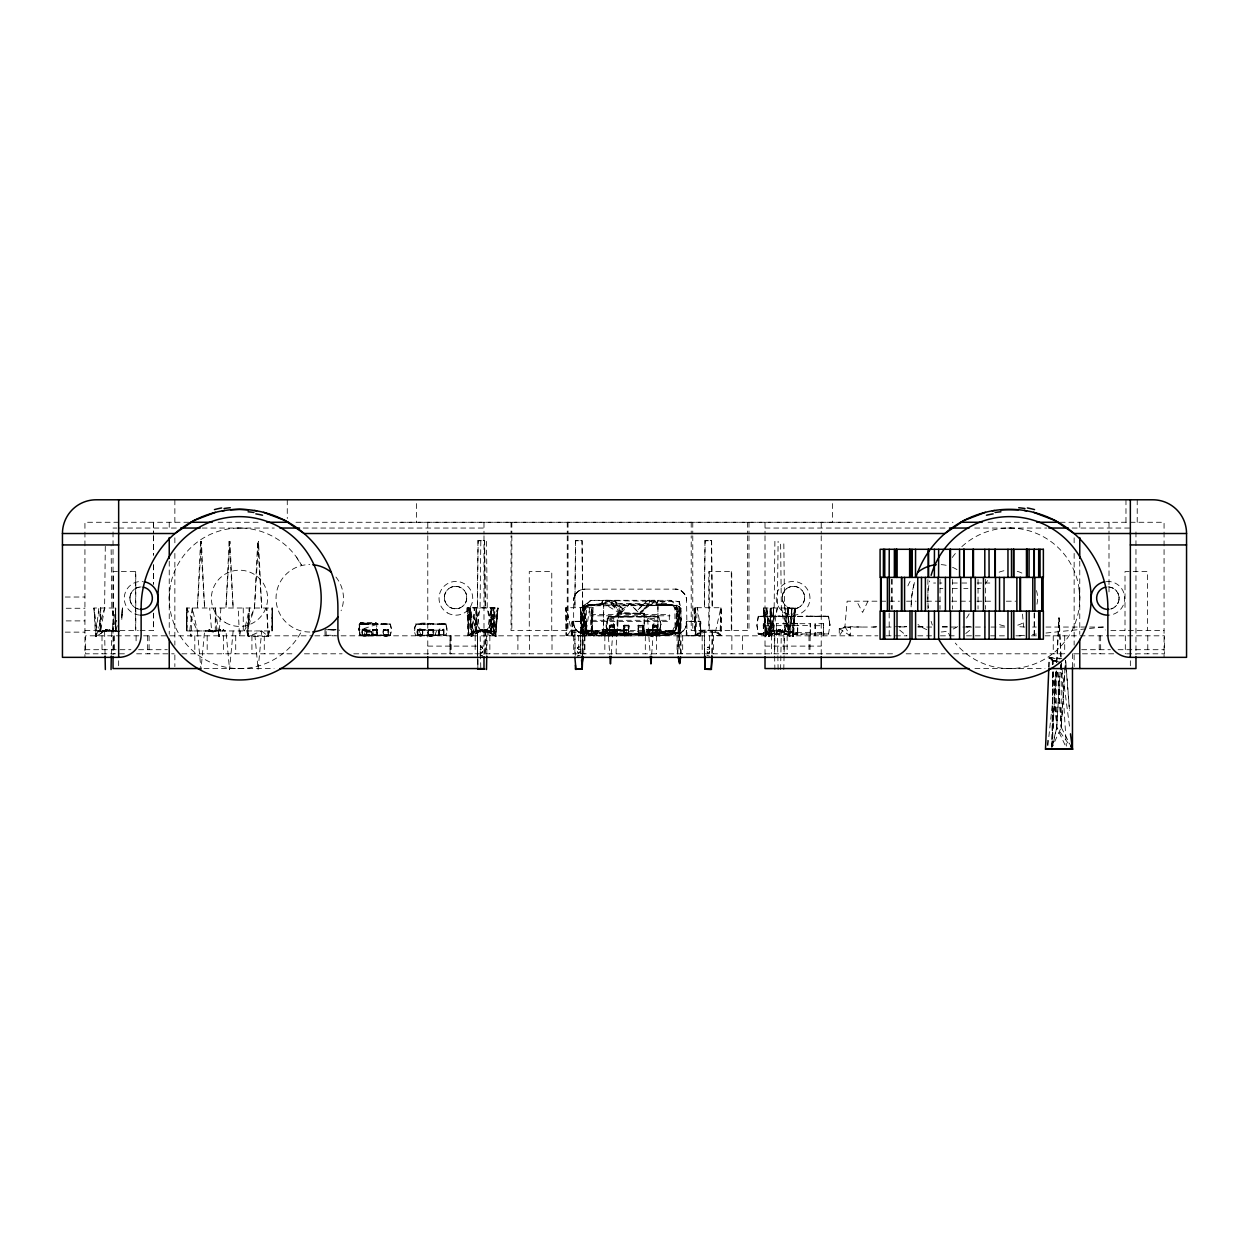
<?xml version="1.0" encoding="UTF-8"?>
<svg xmlns="http://www.w3.org/2000/svg" width="1249" height="1249" viewBox="0 0 1249 1249"><rect width="100%" height="100%" fill="white"/><g stroke="black" fill="none" stroke-linecap="round" stroke-linejoin="round"><path stroke-width="0.75" stroke-dasharray="5 3.75" d="M371.546 635.273L359.884 635.179L358.947 628.528L359.899 624.078L390.437 624.11L391.374 630.761L390.437 635.163L370.688 635.273M388.064 634.351L383.63 634.398L383.615 629.465C380.024 636.6 391.764 636.943 388.096 629.465L383.615 629.465L383.63 635.819C392.28 640.643 386.706 620.3 388.08 635.366L383.63 635.819M433.06 634.351L428.61 634.398L428.594 629.465C425.003 636.6 436.744 636.943 433.075 629.465L428.594 629.465L428.626 635.819C437.259 640.659 431.701 620.316 433.075 635.351L428.953 635.819M439.289 629.855L439.305 635.819L439.148 629.168L443.738 628.996L443.738 635.819L443.77 629.839L439.289 629.855L439.305 635.819M608.856 635.757L609.84 635.819L609.918 625.203L614.367 624.281L614.352 635.819L614.383 625.203L609.247 625.827L609.699 635.819L609.918 625.203L614.352 626.03L614.367 635.132L609.715 635.819M624.235 635.819L624.203 625.203L628.669 625.203L628.637 635.819L628.669 625.203L623.735 625.765L624.235 635.819L623.782 625.78L624.235 635.819L624.203 625.218L624.235 627.107L628.637 627.123L629.09 625.78L628.637 635.819L628.544 630.183L626.842 629.621L601.971 629.746L616.553 629.59M638.52 635.819L638.489 625.203L643.407 625.765L642.923 635.819L642.954 625.203L638.02 625.765L638.52 635.819L638.067 625.78L638.52 635.819L638.489 625.218L638.52 627.107L642.923 627.123L643.36 625.78L642.907 635.819L642.954 625.218L642.923 627.123L638.52 627.123L638.489 625.203M642.954 625.203L642.938 635.132L638.489 635.101L642.938 635.101M617.256 613.368L644.203 613.321L644.187 635.725L644.203 613.321L617.256 613.368L617.209 635.694L617.256 613.368L630.136 603.408L640.253 614.492L648.059 605.125L603.704 603.595L586.53 605.796L584.922 609.293L584.376 626.764L585.313 631.557L593.322 635.819L627.076 635.819M652.79 626.733L657.645 625.78L657.193 627.123L652.805 627.123L652.774 625.203L652.805 633.227L657.193 633.633L652.805 633.633L652.79 626.03L657.895 625.827L657.193 627.123L652.79 627.31L652.805 635.819L652.353 625.78L657.239 625.218L657.208 635.803L657.239 625.218L652.79 624.281L652.805 635.819L652.79 624.281L657.645 625.78L657.208 635.803L652.774 635.132M603.704 603.595L603.501 635.725L603.704 603.595L618.536 612.432L639.941 613.415L646.732 605.64L657.911 604.329L672.399 604.969L676.817 610.855L676.786 628.778L671.634 635.132L657.958 635.647L657.911 604.329L674.882 605.609L676.817 610.855L677.02 627.107L671.634 635.132L628.918 635.819M681.002 618.583L678.41 617.568L675.709 630.105L672.009 631.916L647.638 634.133L630.698 634.242L659.222 635.819L678.254 633.056L681.002 618.583L677.629 653.883L679.3 601.69L670.276 600.332L602.315 600.285L601.956 603.267L580.598 608.107L580.395 653.883L580.395 635.741L582.83 608.372L585.016 604.844L604.703 603.657L606.998 601.877L614.586 600.597L622.798 608.638L621.456 612.588L606.764 600.285L606.998 601.877M810.258 635.819L810.273 623.704L776.566 623.688L776.581 635.819L776.566 623.688M1052.798 672.087L1052.72 746.012L1061.228 727.371L1064.835 671.9M1052.798 664.312L1052.798 660.409L1059.542 662.22M1079.745 600.035L1079.62 593.962M100.669 608.013L100.669 630.948L100.669 608.013L100.669 630.948L104.604 608.013L105.306 545.126M117.281 625.655L115.735 630.948L115.735 608.013L111.801 630.948L111.348 654.101M187.272 608.013L186.835 630.948L186.788 608.013L272.376 608.013L272.376 630.948L186.71 630.948L186.71 608.013L197.389 630.948L200.995 669.542L204.586 630.948M362.226 635.351L362.257 628.996L366.847 629.168L366.691 635.819L366.847 629.168C360.212 626.92 360.149 639.785 366.706 635.351M435.308 635.273L415.558 635.179C407.986 615.601 435.932 626.249 445.799 624.016L447.048 628.544L446.112 635.179L434.449 635.273M447.048 630.776L445.799 624.016M486.501 541.317L487.251 608.013L495.681 636.568L497.929 608.013L491.185 630.948L491.122 608.013L487.251 630.948L495.681 636.568L497.929 608.013L469.39 608.013L480.069 630.948L471.638 636.568L472.138 631.682L476.275 630.948L476.197 608.013L480.069 630.948L480.818 669.542M491.138 630.948L491.185 608.013L491.185 630.948L487.251 608.013M614.383 633.836L614.367 624.281L609.496 625.78L609.949 633.633L614.383 633.836L614.352 635.819M783.794 669.542L784.544 630.948L795.223 608.013L791.85 630.948L793.537 636.568L795.223 608.013L763.467 608.013L765.153 636.568L766.23 631.682L770.352 630.948L770.29 608.013L774.146 630.948L774.895 669.542M773.428 608.013L773.428 630.948L773.428 608.013L773.428 630.948L777.362 608.013L778.111 541.317M785.278 608.013L785.215 630.948L781.343 608.013L780.594 541.317M793.537 636.568L792.475 631.682L788.338 630.948L788.478 608.013L784.544 630.948M789.227 635.538L789.243 632.322L797.533 632.775L797.58 635.819L797.83 625.687L797.611 623.688L789.227 623.688L789.243 635.819L789.227 623.688M362.257 628.996L362.226 630.074L366.706 629.855L366.675 634.742L362.257 634.742M372.951 634.742L377.37 634.742L377.385 630.667L372.936 630.417C372.686 624.438 373.139 646.748 372.92 629.465L377.401 629.465L377.385 635.351M417.931 634.742L417.931 635.803L417.9 629.465C424.738 625.796 424.676 639.722 417.915 635.366L417.9 629.465L417.931 630.417L422.365 630.667C425.347 637.38 413.794 635.835 417.9 629.465M443.754 634.414L439.32 634.742L443.754 634.414L443.77 629.839M480.069 630.948L471.076 636.568L469.39 608.013L476.134 630.948L476.369 608.013M586.624 624.11L586.468 621.331L572.151 621.346L572.104 635.585L573.962 635.819L572.104 635.585L572.183 621.346L586.468 621.331L586.499 635.585L584.657 635.819L586.499 635.585L586.624 632.9M603.454 635.647L593.322 635.819L586.14 631.807L586.53 605.796L590.668 604.547L603.439 604.391L586.53 605.796L674.882 605.609L675.022 631.151L668.074 635.819L661.143 631.885L585.313 631.557L584.922 609.293L590.668 604.547M628.669 625.218L628.637 635.819L628.669 625.203L628.637 627.123L624.235 627.123L624.203 625.203M700.83 624.11L700.689 621.331L686.357 621.346L686.326 635.585L688.168 635.819L686.326 635.585L686.388 621.346L700.689 621.331L700.767 635.476L695.037 635.476L694.022 607.717L721.563 607.717L721.016 635.476L715.833 635.476L715.833 630.199L720.892 607.717L720.892 635.476L715.833 630.199L700.767 630.199L695.709 635.476L694.022 607.717M774.146 630.948L763.467 608.013L766.839 630.948L765.715 636.568L763.467 608.013L770.211 630.948L770.461 608.013M810.258 626.873L810.273 623.704L810.273 635.538M379.477 635.273L390.437 635.179L391.374 628.528L390.422 624.078L359.899 624.094L364.989 624.016M807.962 616.272L828.555 616.319L829.898 625.437L828.555 616.319L807.931 616.147M577.46 647.56L577.616 648.668L577.553 647.279M771.648 632.775L771.726 623.688L763.342 623.688L763.358 635.819L763.342 632.322L771.648 632.775L771.57 653.805M797.533 632.775L797.611 623.688M823.434 632.775L823.497 623.688L815.113 623.688L815.144 635.819L815.129 632.322L823.434 632.775L823.481 635.819L823.497 623.688M272.376 608.013L272.173 630.948L271.814 608.013M477.961 540.739L477.368 607.717L478.164 540.52L484.659 540.739L485.237 607.717L484.456 540.52L477.961 540.739L484.659 540.739M575.461 540.739L574.868 607.717L575.648 540.52L582.143 540.739L582.737 607.717L581.956 540.52L575.461 540.739L582.143 540.739M704.951 540.739L704.358 607.717L705.154 540.52L711.649 540.739L712.227 607.717L711.446 540.52L704.951 540.739L711.649 540.739M213.548 630.948L213.532 631.932L205.086 630.948M476.134 630.948L476.134 608.013L476.197 630.948L480.069 608.013L480.818 541.317M582.018 653.883L582.19 636.053L585.016 604.844L676.536 605.406L679.128 618.083L678.707 632.556L647.638 634.133L675.771 630.261L679.128 618.083L679.3 601.69L590.761 600.347L580.598 608.107L581.472 631.229L582.877 632.915L630.589 633.977L585.5 629.996L580.598 608.107L590.964 600.394M660.986 624L658.738 634.648L644.39 634.726L658.769 634.633L660.986 624L658.738 616.787L642.985 616.725M774.895 541.317L774.146 608.013L770.211 630.948L770.211 608.013L770.211 630.948M1051.877 747.995L1052.673 672.087M1052.766 664.312L1052.798 660.409L1055.421 661.908L1052.517 660.409L1057.747 661.767M582.44 653.602L582.737 630.199L591.386 635.476L593.072 607.717L565.532 607.717L566.078 635.476L571.277 635.476L571.277 630.199L566.219 607.717L566.219 635.476L574.868 630.199L575.243 655.46M374.934 624.016L376.417 624.016M654.773 600.285L653.524 602.658L639.956 612.588L649.215 603.626L649.527 600.285L647.513 600.441L637.536 610.23L647.513 600.441L654.773 600.285L656.412 603.657L676.536 605.406L675.771 630.261L630.698 634.133L678.707 632.556L679.3 601.69C684.343 618.801 675.912 636.537 681.002 653.805L681.002 617.849L679.409 617.599L676.599 605.781L653.524 602.658L649.215 603.626L612.057 603.657L611.963 600.285L590.761 600.347L582.83 608.372L580.395 618.036L582.315 635.585L583.767 618.036L582.83 608.372L580.395 618.208L583.658 633.524L601.69 635.819L630.589 633.977L602.174 632.447M377.385 630.667L377.401 629.465L377.385 634.398L372.936 634.351M422.365 630.667L422.381 629.465L422.365 634.398L417.931 634.351M482.13 652.774L482.333 651.65L481.973 652.93M484.893 653.508L485.237 630.199L494.026 635.476L494.573 607.717L467.032 607.717L468.047 635.476L473.777 635.476L470.405 607.717L468.718 635.476L473.777 633.212L488.843 630.199L493.901 635.476L488.843 635.476L488.843 630.199L493.901 607.717L493.901 635.476M614.352 627.123L614.383 625.203L614.352 627.123L609.949 627.123L609.496 625.78L614.352 626.733M657.208 635.819L657.239 625.203M708.964 652.93L709.323 651.65M711.883 653.508L712.227 630.199L721.016 635.476M482.645 647.56L482.504 648.668L482.551 647.279M709.635 647.56L709.494 648.668L709.541 647.279M1047.599 745.294L1047.739 737.503M1049.004 667.278L1049.176 657.52L1065.725 658.723M271.814 630.948L272.251 608.013L272.376 630.948M367.393 635.679L369.392 635.679M438.399 624.141L446.096 624.078L441.006 624.016M486.813 654.101L487.251 630.948L497.929 608.013L495.4 636.568L494.557 630.948L497.929 608.013L495.182 631.682L496.243 636.568L487.251 630.948M578.802 635.585L579.77 635.585L578.802 635.476M693.023 635.585L693.991 635.585M780.594 669.542L781.343 630.948L790.336 636.568L792.022 608.013L788.65 630.948L789.774 636.568L781.343 608.013M388.096 629.465L388.064 630.417L383.63 630.667M433.075 629.465L433.06 630.417L428.61 630.667M468.718 607.717L468.047 635.476L473.777 631.51L488.843 632.462M566.219 607.717L567.062 635.476L571.277 630.199L586.327 630.199L591.386 635.476L592.073 607.717L591.526 635.476L586.327 633.212L571.277 630.199L566.219 635.476M695.709 607.717L695.037 635.476L700.767 631.51L715.833 632.462M771.726 623.688L771.695 635.819M366.706 629.855L362.241 630.667M582.737 651.01L582.643 654.648L582.737 630.199M169.255 600.035L169.38 593.962M493.901 607.717L493.058 635.476L488.843 630.199L473.777 630.199L468.718 635.476L467.032 607.717M720.892 607.717L720.048 635.476L715.833 630.199L700.767 633.212L695.584 635.476L695.037 607.717L695.709 635.476L704.358 630.199L704.67 653.602M593.072 607.717L592.073 635.476L585.828 635.585M1048.785 667.075L1049.176 657.52L1055.218 661.642M700.83 632.9L700.58 635.741L697.91 635.819L700.58 635.741L700.83 633.852M192.33 608.013L191.066 636.568L189.801 630.948L192.33 608.013L197.389 630.948M130.083 600.223L129.943 597.163M686.591 622.861C686.669 628.872 681.361 634.195 675.35 634.102A11.241 11.241 0 0 0 686.591 622.861C686.731 628.872 681.345 634.242 675.35 634.102L584.891 634.102C578.896 634.242 573.51 628.872 573.65 622.861L573.65 600.379C573.51 594.383 578.896 589.013 584.891 589.138L675.35 589.138C681.345 589.013 686.731 594.383 686.591 600.379L686.997 635.585M1052.236 746.309L1056.732 727.371L1060.073 672.243L1056.732 727.371L1052.72 746.012L1052.376 672.087M571.995 624.11L572.151 621.346L574.915 621.19M686.201 624.11L686.357 621.346L689.12 621.19M609.231 635.819L609.34 633.727L609.34 635.819L607.717 635.71M653.352 635.757L653.602 633.727L653.602 635.819L651.978 635.71M495.681 636.568L493.012 608.013L492.075 630.948L493.261 631.932L481.989 630.948L482.052 629.824L482.817 630.948L484.518 629.824L495.182 631.682L485.377 630.948L474.058 631.932L472.762 630.948L469.39 608.013L471.638 636.568L480.069 608.013M617.209 635.694L618.536 612.432L620.706 613.524L630.136 603.408M781.343 630.948L789.774 636.568L787.104 608.013L786.152 630.948L787.338 631.932L776.082 630.948L776.144 629.824L776.909 630.948L778.611 629.824L787.338 631.932L788.65 630.948M1051.986 746.059L1056.279 670.448M107.273 630.948L107.336 629.824L119.717 631.682M121.793 619.426L122.48 608.013L121.918 611.838M376.136 635.679L376.901 623.579L375.808 622.533L360.477 622.533L359.15 624.531L359.15 630.058L360.134 635.679L376.136 635.679L376.901 623.579L359.15 624.531L360.134 635.679M482.723 630.948L482.801 629.824L485.33 630.948L486.439 629.824L486.61 630.948L485.658 629.824L483.394 630.948M778.111 669.542L777.362 630.948L768.369 636.568L766.683 608.013L770.055 630.948L771.351 631.932L780.094 629.824L781.749 630.948L782.561 629.824L782.623 630.948L780.094 629.824L780.032 630.948L780.531 629.824L778.299 630.948L780.531 629.824L780.687 630.948L779.735 629.824L777.487 630.948M1051.799 745.794L1056.279 670.401L1051.596 746.106M695.709 635.476L697.395 607.717L700.767 630.199M1071.611 747.542L1061.228 727.371L1065.538 660.409L1069.456 710.603M220.886 608.013L218.997 636.568L218.356 630.948L219.2 636.568L215.265 608.013L215.265 630.948L189.801 630.948M1064.96 669.979L1065.459 662.329M169.24 598.302L169.942 588.373M601.69 635.819L582.971 632.712L580.395 618.036L582.175 617.599L582.83 608.372L585.843 630.37L613.774 634.133L583.658 633.524L580.395 618.208L583.767 618.036L585.953 630.261M646.279 629.59L660.846 630.183L646.233 629.621L646.233 635.819M423.598 624.141L424.754 624.141M611.198 654.398L613.837 618.396L607.092 618.396L609.731 654.398M651.666 654.398L654.304 618.396L647.56 618.396L650.198 654.398M121.731 617.521L122.48 608.013L121.84 613.478M583.767 653.883L583.767 618.036L582.518 618.068L581.472 631.229L613.774 634.133L585.5 629.996L585.016 604.844L582.518 618.068L586.093 630.511M677.629 653.883L679.034 636.116M789.774 636.568L792.022 608.013M677.895 633.243L679.128 618.083L675.459 630.261M861.748 627.045L850.507 626.701L850.507 635.819L845.105 627.045L839.266 635.819L839.266 628.637L844.886 627.045L847.134 601.191L899.405 601.191M121.793 615.616L122.48 608.013M420.117 630.199L435.854 630.199L420.164 629.59M609.98 630.183L625.718 630.183L610.043 629.59M129.896 598.177L130.083 596.132M233.141 630.948L229.551 669.542L225.944 630.948M261.697 630.948L268.441 636.568L266.755 608.013L268.02 636.568L269.284 630.948L268.441 636.568L248.176 636.568L249.441 608.013L247.755 636.568L246.912 630.948L254.499 608.013L257.7 541.317L261.697 608.013L258.496 541.317L254.499 608.013L244.382 630.948L249.441 608.013L246.912 630.948L248.176 636.568L261.697 630.948L258.09 669.542L254.499 630.948M444.535 595.523L444.535 599.614M466.642 599.614L466.642 595.523M782.358 595.523L782.358 599.614M804.465 599.614L804.465 595.523M1118.917 600.223L1119.057 597.163M105.057 654.101L104.604 630.948L96.173 636.568L93.925 608.013L95.611 636.568L98.843 608.013L99.779 630.948L98.593 631.932L97.297 630.948L93.925 608.013L117.141 608.013M471.638 636.568L474.308 608.013L475.244 630.948L474.058 631.932L482.801 629.824L484.456 630.948M766.683 608.013L768.931 636.568L771.601 608.013L772.538 630.948L771.351 631.932L782.623 630.948M605 633.727L605.609 630.074L612.978 630.089L613.571 635.819L613.571 633.727L605 633.727L605 635.819L613.462 635.71M649.855 630.074L649.496 633.821L649.855 630.074L657.239 630.089C662.516 636.49 649.074 639.347 649.261 633.727L657.833 633.727M605.219 633.821L605.609 630.074M579.708 652.837L579.958 651.65L579.567 652.977M810.273 632.337L776.644 632.712M1047.942 745.356L1055.717 672.274M578.287 647.06C575.789 648.2 581.378 646.467 578.833 646.966M782.67 630.948L792.475 631.682L795.223 608.013L788.478 630.948L784.544 608.013L783.794 541.317M437.665 624.141L438.024 624.016M586.39 635.023L585.828 621.424M105.244 630.948L105.416 629.824L107.648 630.948M480.709 630.948L480.881 629.824L483.098 630.948L480.881 629.824L481.177 630.948L481.661 629.824L483.925 630.948M779.735 629.824L780.266 630.948L780.531 629.824L779.485 630.948L778.174 629.824L778.439 630.948L778.174 629.824L780.36 630.948L778.174 629.824L778.002 630.948L778.954 629.824L781.218 630.948M586.327 630.199L589.7 607.717L591.386 635.476M657.833 600.285L656.412 603.657L658.707 601.862L670.276 600.332L680.861 608.154L679.409 617.599L677.629 618.036L675.709 630.105L659.722 632.447L630.698 634.242M807.447 616.147L806.292 616.272M789.274 616.147L787.385 616.147M220.183 630.948L220.402 629.824L216.889 630.948L218.044 629.824L219.496 630.948M675.771 630.261L647.638 634.133L678.254 633.056L681.002 618.208L677.629 618.036L676.536 605.406L679.831 635.46L681.002 618.396L678.41 617.568L680.861 608.154L681.002 617.849M96.173 636.568L104.604 608.013M768.931 636.568L777.362 608.013M645.858 616.725L645.093 616.725M378.619 624.141L376.964 624.016L377.791 624.016M240.729 630.948L239.465 636.568L238.2 608.013M108.46 630.948L106.196 629.824L105.946 630.948L105.416 629.824L107.617 630.948M480.834 630.948L481.661 629.824L481.411 630.948L480.881 629.824L482.255 630.948L482.801 629.824M914.377 582.58L911.911 595.211L911.099 607.732A98.374 98.374 0 0 1 914.533 581.972M681.002 653.805L678.457 617.849L680.861 608.154M208.88 630.948L209.161 629.824L212.627 630.948M583.424 617.568L581.862 618.114L583.767 635.882L586.374 635.741L572.432 635.772L574.915 635.819L572.104 635.585L571.995 632.9M700.642 621.346L697.91 621.19L700.673 621.346L700.533 635.757L686.638 635.772L689.12 635.819L686.326 635.585L686.201 632.9M486.439 629.824L485.174 630.948L486.439 629.824L486.142 630.948L486.439 629.824L484.206 630.948L486.439 629.824L485.658 630.948M602.799 600.285L601.956 603.267L603.064 600.285L604.703 603.657L606.358 600.285M331.906 635.819L332.187 635.757M621.612 634.726L608.404 634.648L606.124 624.578L608.404 616.803L647.091 616.725L646.045 616.725M782.655 616.272L784.481 616.147L782.686 616.147M658.769 634.633L660.955 627.217M471.076 636.568L472.762 630.948L494.557 630.948L496.243 636.568M765.153 636.568L766.839 630.948L792.475 631.682M770.055 630.948L768.369 636.568L777.362 630.948M825.527 616.147L823.122 616.147M482.333 652.259L482.645 651.275M709.323 652.259L709.635 651.275M108.991 630.948L105.416 629.824L105.712 630.948L106.196 629.824L105.369 630.948L98.593 631.932L109.865 630.948L109.803 629.824L109.038 630.948M778.954 629.824L778.58 630.948L778.611 629.824L776.082 630.948M130.333 595.086L131.145 593.01M444.785 594.477L445.596 592.416M466.392 600.66L465.565 602.736M782.608 594.477L783.435 592.416M804.215 600.66L803.404 602.736M1118.667 601.269L1117.855 603.345M622.923 609.262L614.586 600.597L612.072 603.314L621.456 612.588L622.798 608.638L609.434 601.784L611.963 600.285L612.057 603.657M579.926 652.4L578.303 653.055L577.46 651.275M109.397 630.948L109.803 629.824M484.862 630.948L485.252 629.824L485.33 630.948M782.155 630.948L782.561 629.824M219.98 630.948L220.402 629.824L217.81 630.948M434.73 635.819L436.978 629.637L438.664 630.199L438.664 635.819M624.594 635.819L626.842 630.183M482.208 652.681L480.834 653.149L480.147 651.65L480.397 652.837M709.198 652.681L707.824 653.149L707.137 651.65L707.387 652.837M208.645 630.948L209.161 629.824L212.268 630.948M105.681 630.948L106.196 629.824M481.146 630.948L481.661 629.824M111.801 630.948L116.719 620.363M779.563 630.948L780.094 629.824M414.621 630.776L415.574 624.078L422.053 624.016M867.93 601.191L862.606 612.432L856.689 601.191M672.009 631.916L677.973 619.379L681.002 618.052L678.41 617.568L679.518 635.757L681.002 618.396L678.457 617.849M616.085 653.805L616.522 635.819M591.355 615.804L592.073 614.57L669.292 614.555L669.323 621.549L592.088 621.549L591.355 615.804L670.042 615.804M577.428 648.153L577.881 647.372M656.412 603.657L658.395 600.285L658.707 601.862L676.599 605.781M626.249 616.85L625.312 616.725L629.246 616.725M583.705 635.819L586.484 635.522L586.468 621.346L583.705 621.19L586.437 621.346M219.683 630.948L220.402 629.824L220.589 630.948M369.267 635.46L367.393 635.46M217.295 630.948L218.044 629.824M485.252 629.824L484.503 630.948L484.518 629.824L481.989 630.948M779.751 630.948L780.531 629.824L779.157 630.948L778.611 629.824M208.38 630.948L209.161 629.824L211.549 630.948M222.509 630.948L223.306 629.824L225.429 630.948M208.24 630.948L209.161 629.824M795.051 616.147L793.568 616.147M472.138 631.682L472.762 630.948L471.919 636.568L469.39 608.013L472.138 631.682L481.927 630.948L480.881 629.824L481.661 630.948M367.971 624.016L370.61 624.016M132.41 591.089L134.049 589.45M446.861 590.48L448.5 588.841M464.316 604.657L462.676 606.296M784.684 590.48L786.324 588.841M802.139 604.657L800.5 606.296M1116.59 605.265L1114.951 606.905M222.275 630.948L223.306 629.824L224.992 630.948M828.587 633.946L800.203 634.164M362.585 624.016L363.584 624.016M613.571 633.727L612.978 630.089M481.271 646.966L480.35 647.325L482.692 648.153M708.261 646.966L707.34 647.325L709.682 648.153M693.023 635.476L693.804 635.585M780.531 629.824L779.251 630.948L778.174 629.824L778.954 630.948M657.895 635.694L657.942 604.391M219.09 630.948L220.402 629.824M477.368 630.199L477.883 669.199L477.368 630.199L468.594 635.476L468.047 607.717L468.718 635.476M965.727 633.54L971.347 628.981M628.231 616.85L626.545 616.725M104.604 630.948L95.611 636.568L97.297 630.948L119.108 630.948M384.364 624.016L383.381 624.016L390.422 624.078L384.754 624.016M373.123 635.273L374.372 635.273M105.369 630.948L107.336 629.824M593.322 635.819L600.394 631.885M135.969 588.185L138.046 587.373M450.421 587.592L452.497 586.765M460.74 607.56L458.68 608.372M788.26 587.592L790.32 586.765M798.579 607.56L796.503 608.372M1113.031 608.154L1110.954 608.981M433.2 635.273L431.623 635.273M796.565 634.164L797.705 634.164M377.198 635.273L378.135 635.273M380.773 624.141L382.397 624.141L381.242 624.141M431.061 624.016L429.921 624.141M577.46 656.287L580.27 655.179M427.861 635.273L428.766 635.273M648.059 605.125L646.732 605.64L674.882 605.609L630.136 604.048L640.253 614.492M577.46 655.866L578.552 655.46M373.31 635.163L372.795 635.273M426.455 635.819L427.158 635.819M627.154 616.725L627.623 616.725M362.226 624.016L359.899 624.078L367.596 624.141L366.644 624.016M627.42 635.819L628.466 635.819M215.265 608.013L216.483 630.948L213.532 631.932L207.99 630.948M417.307 635.819L417.307 630.199L418.993 629.637L436.978 630.199M611.104 635.819L608.856 629.621L607.17 630.183L607.17 635.819M368.236 635.679L369.329 635.679L367.955 635.679M376.792 624.453L359.15 630.058L360.477 622.533L376.792 624.453L375.808 622.533M626.998 616.725L626.139 616.725M608.685 616.725L606.093 624.235L606.171 627.498M640.753 616.725L638.879 616.725M850.507 635.819L839.266 628.637L845.105 627.045M376.449 635.273L376.73 635.273M440.101 624.016L439.351 624.016M806.792 616.272L807.213 616.147M792.506 616.147L791.07 616.147M795.535 616.147L794.099 616.147M615.835 635.819L615.476 629.621L616.6 630.183M421.99 624.141L421.631 624.016M793.724 616.272L794.505 616.147M427.845 624.141L428.719 624.016M216.483 630.948L211.721 631.682L209.645 608.013M644.906 616.725L643.407 616.725L644.734 616.725M659.222 635.819L678.098 632.915M641.127 616.725L641.674 616.725M432.685 635.163L432.872 635.273M839.266 628.637L850.507 627.045M364.708 630.995L371.562 630.058L371.562 635.819L364.708 635.819L364.708 630.058L371.562 630.058M795.254 634.164L796.113 634.055L794.723 634.164M366.316 624.141L367.409 624.141L365.895 624.016M572.791 621.424L572.791 635.585M700.033 635.585L700.033 621.424M375.168 624.141L376.168 624.016M793.864 616.272L794.942 616.147M1019.122 635.819L1024.867 635.21M1032.533 634.414L1036.373 634.024M1045.944 633.024L1103.429 627.045L1105.303 629.964M645.608 616.85L646.826 616.725M139.092 587.124L141.137 586.936M453.543 586.515L457.634 586.515M457.634 608.622L453.543 608.622M791.366 586.515L795.457 586.515M795.457 608.622L791.366 608.622M647.419 600.457L649.324 600.301L649.293 603.657L649.012 600.285M626.467 635.819L627.747 635.694M614.336 632.853L609.949 633.227L614.352 633.227M624.235 633.227L628.622 632.853M638.52 633.227L642.907 632.853M364.708 635.679L371.562 635.116M571.277 632.462L586.327 631.51L592.073 635.476L591.386 607.717M580.395 618.208L583.767 618.036L582.175 617.599M661.143 631.885L675.022 631.151M383.505 629.918L388.283 629.683M428.485 629.918L433.262 629.683M581.862 618.114L583.767 618.036L580.395 617.802L582.518 618.068M624.188 633.836L628.622 633.633M638.473 633.836L642.907 633.633M328.706 629.621L335.981 630.199M616.6 629.746L602.018 629.59L601.971 635.819M660.846 629.746L646.233 630.183L647.357 629.621L647.357 635.819M962.917 627.045L970.411 626.826M364.708 634.43L371.562 634.242M237.794 528.046L241.244 528.046M1007.756 528.046L1011.206 528.046M241.244 668.558L237.794 668.558M1011.206 668.558L1007.756 668.558M639.941 613.415L644.141 613.368M335.95 629.621L328.674 629.699L339.634 630.199M609.247 625.827L614.805 625.78M776.332 625.687L810.991 625.39M434.761 635.273L446.112 635.179L415.558 635.179L426.518 635.273M620.691 616.725L608.404 616.803L606.124 624.578M622.705 616.725L608.404 616.803L631.463 616.725M609.918 635.132L614.367 635.101M623.782 625.78L629.121 625.765M638.067 625.78L643.407 625.765M446.096 624.078L415.558 624.11L446.096 624.094L443.785 624.016M763.123 625.718L771.944 625.687M789.009 625.718L797.83 625.687M814.894 625.718L823.731 625.687M188.849 522.269L84.932 522.269L84.932 657.349M218.091 522.269L260.947 522.269M295.982 522.269L953.018 522.269M988.053 522.269L1030.909 522.269M1060.151 522.269L1164.068 522.269L1164.068 657.349M113.035 528.046L116.906 528.046M118.842 528.046L176.858 528.046M202.104 528.046L274.28 528.046M303.273 528.046L483.988 528.046M765.013 528.046L945.727 528.046M974.72 528.046L1046.896 528.046M1072.142 528.046L1132.094 528.046M117.453 571.574L113.191 571.574L113.3 630.589M121.34 571.574L135.782 571.574L135.782 630.589M1129.158 571.574L1125.006 571.574L1125.006 630.589M1133.14 571.574L1147.488 571.574L1147.488 630.589M933.628 583.018L935.595 583.018M939.919 583.018L941.855 583.018M952.316 583.018L959.201 583.018M961.73 583.018L967.881 583.018M977.108 583.018L981.605 583.018M985.258 583.018L989.832 583.018M940.122 588.638L942.917 588.638M952.316 588.638L958.639 588.638M963.744 588.638L967.913 588.638M977.624 588.638L980.543 588.638M65.26 597.022L84.932 597.022M906.524 601.191L916.11 601.191M926.508 601.191L943.932 601.191M951.676 601.191L970.535 601.191M976.843 601.191L993.096 601.191M1006.288 601.191L1015.718 601.191M66.197 608.263L84.932 608.263M828.555 616.319L758.299 616.319L756.925 625.125L758.268 633.946L801.733 634.164M658.738 616.787L608.404 616.819L658.723 616.787L661.018 624.578M591.355 620.3L670.042 620.3M66.197 620.894L84.932 620.894M876.736 626.701L872.989 627.045M895.471 626.701L906.712 626.701L899.218 627.045M917.953 626.701L925.447 626.701M942.308 626.701L947.929 626.701M966.664 626.701L970.411 626.701M844.886 627.045L876.736 627.045M886.103 627.045L891.724 627.045M917.953 627.045L932.941 627.045M942.308 627.045L957.296 627.045M966.664 627.045L985.399 627.045M991.019 627.045L1007.881 627.045M1024.867 627.045L1019.122 626.701M1032.533 627.045L1036.373 627.045M1045.944 627.045L1103.429 627.045M325.021 629.746L335.981 629.746M417.307 630.199L438.664 630.199M628.544 630.183L601.971 630.183L603.095 629.621L603.095 635.819M84.932 630.589L138.327 630.589M140.091 630.589L153.58 630.589L153.58 613.181M1110.892 630.589L1164.068 630.589M364.708 631.744L371.562 631.744M65.26 632.135L84.932 632.135M652.821 633.243L657.208 633.227M609.949 633.633L614.336 633.633M758.268 633.946L828.555 633.977L829.976 624.765L828.524 616.35L758.299 616.319L756.941 625.468L758.252 633.961L785.793 634.164M658.738 634.648L608.404 634.633L606.108 626.857M326.145 635.257L334.982 635.257M390.437 635.179L359.884 635.179L371.234 635.273M603.095 635.257L624.594 635.257M647.357 635.257L659.722 635.257M617.506 635.819L616.6 629.621M138.873 635.819L85.635 635.819L85.635 653.805L125.243 653.805M143.588 635.819L312.89 635.819M314.826 635.819L877.922 635.819M886.103 635.819L891.724 635.819M895.471 635.819L907.071 635.819M917.812 635.819L932.941 635.819M940.435 635.819L957.624 635.819M966.523 635.819L982.885 635.819M990.66 635.819L1006.21 635.819M1015.937 635.819L1024.976 635.819M1031.487 635.819L1037.31 635.819M1045.085 635.819L1109.05 635.819M1110.252 635.819L1164.458 635.819L1164.49 653.805L1123.444 653.805M427.783 646.108L483.988 646.108M765.013 646.108L821.217 646.108M84.932 649.699L130.911 649.699M138.577 649.699L167.319 649.699M480.147 649.605L481.38 649.605M578.724 649.605L579.958 649.605M707.137 649.605L708.37 649.605M1081.681 649.699L1110.423 649.699M1118.089 649.699L1164.068 649.699M136.625 653.805L174.095 653.805M181.87 653.805L295.357 653.805M304.444 653.805L342.101 653.805M353.779 653.805L895.408 653.805M906.118 653.805L945.087 653.805M953.736 653.805L1066.474 653.805M1073.687 653.805L1114.077 653.805M1056.248 660.409L1052.314 660.409L1049.238 657.88L1060.167 658.926M204.04 668.558L274.077 668.558M974.923 668.558L1044.96 668.558M586.421 630.558L674.71 630.667M623.735 625.765L629.09 625.78M638.02 625.765L643.36 625.78M652.353 625.78L657.895 625.827M580.395 618.036L583.767 618.068M364.708 635.725L371.562 635.819M630.589 634.133L582.877 632.915L580.598 608.107M652.696 635.038L657.224 635.163L657.208 627.123M364.708 634.242L371.562 634.43M899.218 626.826L906.712 627.045M646.233 629.746L660.846 630.183L659.722 629.621L659.722 635.819M614.352 627.31L609.949 627.123L609.918 625.203M638.52 633.633L642.954 633.836M624.235 633.633L628.669 633.836M417.728 629.683L422.49 629.918M372.733 629.683L377.51 629.918M443.754 630.667L439.305 630.417L439.148 629.168L443.77 630.074L443.738 628.996M806.027 616.147L807.51 616.272M109.974 630.948L116.469 631.432M364.708 635.116L371.562 635.679M638.52 632.853L642.923 633.227M624.235 632.853L628.637 633.227M1107.863 586.936L1109.908 587.124M364.708 630.058L371.562 630.995M778.814 616.147L780.438 616.147L758.299 616.319L779.345 616.147M429.266 635.273L429.547 635.273M495.182 631.682L491.044 630.948L490.951 608.013M1069.472 726.137L1061.228 662.657L1052.314 660.409L1049.176 657.52M647.56 618.396L654.304 620.378M607.092 618.396L613.837 620.378M1110.954 587.373L1113.031 588.185M796.503 586.765L798.579 587.592M790.32 608.372L788.26 607.56M458.68 586.765L460.74 587.592M452.497 608.372L450.421 607.56M138.046 608.981L135.969 608.154M442.411 624.016L443.411 624.016M647.513 600.441L653.524 602.658M481.552 655.46L482.645 655.866M706.825 655.179L709.635 656.287M479.835 655.179L482.645 656.287M707.527 652.977L707.168 652.4M480.537 652.977L480.178 652.4M1049.238 657.88L1055.233 661.705M708.808 647.06L709.37 647.95L709.01 647.185M481.817 647.06L482.379 647.95L482.02 647.185M578.146 652.93L577.787 652.259M899.686 630.12L906.712 635.819M778.174 629.824L779.438 630.948M480.881 629.824L482.145 630.948M106.196 630.948L105.416 629.824L106.68 630.948M1114.951 589.45L1116.59 591.089M800.5 588.841L802.139 590.48M786.324 606.296L784.684 604.657M462.676 588.841L464.316 590.48M448.5 606.296L446.861 604.657M134.049 606.905L132.41 605.265M611.229 604.516L620.706 613.524M105.416 629.824L106.462 630.948M224.32 630.948L223.306 629.824L224.102 630.948M1053.079 671.9L1056.732 727.371L1071.345 747.651M296.435 557.085L301.696 565.563A70.272 70.272 0 0 0 195.047 543.893A70.272 70.272 0 0 0 195.047 652.727A70.272 70.272 0 0 0 301.696 631.057M614.586 600.597L621.456 612.588M1053.469 671.9L1056.732 727.371L1066.49 748.042M484.518 629.824L485.049 630.948M1117.855 593.01L1118.667 595.086M803.404 592.416L804.215 594.477M783.435 602.736L782.608 600.66M465.565 592.416L466.392 594.477M445.596 602.736L444.785 600.66M131.145 603.345L130.333 601.269M776.144 629.824L776.535 630.948M482.052 629.824L482.457 630.948M485.658 629.824L486.033 630.948M115.735 630.948L115.657 608.013L115.735 630.948L111.801 608.013L111.083 545.126M1057.887 672.243L1061.228 727.371L1061.228 662.657M1057.825 672.243L1061.228 727.371M657.239 630.089L657.598 633.821M1118.917 596.132L1119.104 598.177M1022.494 614.118L1023.618 627.045M1065.787 661.361L1069.425 709.104M1079.058 588.373L1079.761 598.302M1052.564 664.234L1052.314 660.409L1056.732 662.657L1059.23 617.833L1061.057 658.769L1058.73 617.833L1056.732 662.657L1052.314 660.409L1052.329 664.312M1061.353 664.609L1066.365 746.106M1052.798 660.409L1053.032 664.234M704.358 651.01L704.514 654.617L704.358 630.199M477.368 651.01L478.117 669.058M788.244 608.013L788.478 630.948M433.044 634.742L433.06 635.819M388.064 634.742L388.064 635.803M362.226 629.839L362.241 634.414L366.675 634.383L366.691 635.819M115.486 608.013L115.579 630.948M358.947 628.544L358.947 630.776M186.788 608.013L186.835 630.948M815.113 623.688L815.129 635.538M763.342 623.688L763.342 635.538M372.92 629.465L372.92 635.351M1147.784 635.819L1147.784 653.805M1137.215 499.787L1137.215 522.269M1135.966 531.949L1135.966 654.898M1130.345 660.752L1130.345 666.607M1125.974 499.787L1125.974 522.269M1125.318 635.819L1125.318 653.805M1109.018 522.269L1108.987 533.869M1108.987 535.805L1109.018 591.901M1100.666 635.819L1100.666 653.805M1099.229 635.819L1099.229 653.805M1079.761 522.269L1079.761 529.982M1079.761 561.223L1079.761 634.258M1074.14 537.804L1074.14 543.658M1074.14 553.416L1074.14 645.14M1074.14 654.898L1074.14 666.607M1072.469 653.664L1072.469 667.325M1064.71 635.819L1064.71 653.805M1056.732 672.181L1056.732 727.371M1053.25 635.819L1053.25 653.805M1034.297 612.994L1034.297 637.349M1034.219 612.994L1034.219 637.349M985.399 579.271L985.399 609.247M978.045 579.505L978.045 609.012M952.519 579.505L952.519 609.012M940.013 579.271L940.013 609.247M927.898 579.505L927.898 609.012M892.208 579.271L892.208 609.247M891.567 579.271L891.567 609.247M889.163 612.994L889.241 637.349M849.32 522.269L399.68 522.269M832.459 503.566L832.459 522.457M821.217 522.457L821.217 534.041M821.217 535.79L821.217 654.898M810.164 635.819L809.93 653.805M809.009 635.819L809.009 653.805M787.135 635.819L787.135 653.805M783.919 635.819L783.919 653.805M774.77 635.819L774.77 653.805M765.013 522.457L765.013 534.041M765.013 535.79L765.013 654.898M748.978 522.269L748.978 533.869M748.978 535.805L748.978 630.589L691.212 630.589L691.212 535.805M747.417 522.269L747.417 533.869M747.417 535.805L747.417 630.589M742.437 635.819L742.437 653.805M731.727 630.589L731.727 571.574L708.808 571.574L708.808 630.589M731.867 635.819L731.867 653.805M731.289 571.574L731.289 630.589M713.413 635.819L713.413 653.805M712.227 630.199L712.227 653.43M709.245 571.574L709.245 630.589M709.401 635.819L709.401 653.805M702.172 635.819L702.172 653.805M692.773 522.269L692.773 533.869M692.773 535.805L692.773 630.589M691.212 522.269L691.212 533.869M682.688 635.819L682.688 653.805M677.067 635.819L677.067 653.805M660.846 629.621L660.846 635.819M656.552 635.819L656.552 653.805M655.116 631.744L655.116 633.821M651.978 631.744L651.978 633.821M645.311 635.819L645.311 653.805M610.855 631.744L610.855 633.821M607.717 631.744L607.717 633.821M604.844 635.819L604.844 653.805M584.922 635.819L584.922 653.805M584.329 635.819L584.329 653.805M578.709 635.819L578.709 653.805M574.868 630.199L574.868 655.366M573.697 635.819L573.697 653.805M568.045 522.269L568.045 533.869M568.045 535.805L568.045 630.589L511.044 630.589L511.044 535.805M567.249 522.269L567.249 533.869M567.249 535.805L567.249 630.589M552.011 635.819L552.011 653.805M551.746 630.589L551.777 571.574L529.264 571.574L529.264 630.589M529.545 635.819L529.545 653.805M517.898 635.819L517.898 653.805M511.84 522.269L511.84 533.869M511.84 535.805L511.84 630.589M511.044 522.269L511.044 533.869M489.842 635.819L489.842 653.805M486.423 635.819L486.423 653.805M485.237 630.199L485.237 653.43M483.988 522.457L483.988 534.041M483.988 535.79L483.988 654.898M477.477 635.819L477.477 653.805M475.182 635.819L475.182 653.805M450.951 635.819L450.951 653.805M450.842 635.819L450.842 653.805M427.783 522.457L427.783 534.041M427.783 535.79L427.783 654.898M421.241 635.819L418.993 630.199M416.542 503.566L416.542 522.457M326.145 631.51L326.145 635.819M325.021 630.199L325.021 635.819M287.27 499.787L287.27 518.522M264.273 635.819L264.273 653.805M251.923 635.819L251.923 653.805M243.258 608.013L243.258 630.948M235.718 635.819L235.718 653.805M223.368 635.819L223.368 653.805M207.178 635.819L207.178 653.805M194.813 635.819L194.813 653.805M174.86 499.787L174.86 522.269M174.86 537.804L174.86 543.658M174.86 553.416L174.86 645.14M174.86 654.898L174.86 666.607M169.24 522.269L169.24 529.982M169.24 561.223L169.24 634.258M153.58 522.269L153.58 533.869M153.58 535.805L153.58 555.149M153.58 564.829L153.58 584.173M153.408 522.269L153.408 533.869M153.408 535.805L153.408 555.149M153.408 564.829L153.408 584.173M153.408 613.181L153.408 630.589M149.099 635.819L149.099 653.805M147.663 635.819L147.663 653.805M136.094 635.819L136.094 641.205M135.673 571.574L135.673 630.589M118.655 660.752L118.655 666.607M114.377 635.819L114.377 653.805M113.628 635.819L113.628 653.805M113.035 531.949L113.035 654.898M102.012 635.819L102.012 653.805M139.092 609.231A11.241 11.241 0 0 1 140.122 586.983M1108.878 586.983A11.241 11.241 0 0 1 1109.908 609.231M932.316 625.015A81.669 81.669 0 0 1 931.13 621.315M928.397 607.998A81.669 81.669 0 0 1 929.678 580.941M335.934 577.054A33.723 33.723 0 0 1 341.102 610.714M309.752 632.025A33.723 33.723 0 0 1 276.029 598.302A33.723 33.723 0 0 1 309.752 564.579M139.623 615.101A16.862 16.862 0 0 1 124.338 596.788A16.862 16.862 0 0 1 142.651 581.519M969.177 613.852A33.723 33.723 0 0 1 966.086 618.723M957.577 626.608A33.723 33.723 0 0 1 952.55 629.293M941.215 631.978A33.723 33.723 0 0 0 947.304 631.057A70.272 70.272 0 0 0 949.677 635.21M926.836 629.668A33.723 33.723 0 0 1 917.999 624.484M907.898 585.89A33.723 33.723 0 0 1 911.021 579.848M941.215 564.642A33.723 33.723 0 0 1 947.304 565.563M952.55 567.311A33.723 33.723 0 0 1 957.577 569.997M961.824 546.656A70.272 70.272 0 0 1 1061.993 551.59A70.272 70.272 0 0 1 1055.218 651.666A70.272 70.272 0 0 1 955.298 643.063M952.284 557.476A70.272 70.272 0 0 1 957.296 551.231M1106.349 581.519A16.862 16.862 0 0 1 1124.662 596.788A16.862 16.862 0 0 1 1109.377 615.101M1036.498 590.574A28.102 28.102 0 0 1 1036.498 606.046M1022.385 623.267A28.102 28.102 0 0 1 1017.217 625.327M1004.368 625.936A28.102 28.102 0 0 1 999.138 624.438M985.961 582.924A28.102 28.102 0 0 1 987.662 580.598M999.138 572.183A28.102 28.102 0 0 1 1004.368 570.668M1017.217 571.293A28.102 28.102 0 0 1 1022.385 573.338M200.589 541.317L197.389 608.013L201.386 541.317L204.586 608.013L200.589 541.317M229.145 541.317L225.944 608.013L229.941 541.317L233.141 608.013L229.145 541.317M795.223 608.013L792.974 636.568L791.85 630.948L792.693 636.568L795.223 608.013M573.837 598.333L573.65 600.379A11.241 11.241 0 0 1 584.891 589.138C579.63 589.106 574.759 593.15 573.837 598.333M1061.01 664.577L1060.354 670.323L1060.994 664.577M766.839 630.948L765.996 636.568L763.467 608.013L766.23 631.682L776.019 630.948L766.23 631.682L766.839 630.948M700.58 635.741L698.862 635.819L700.533 635.757M628.653 635.101L624.203 635.132L628.653 635.132M371.562 631.853L364.708 631.869L371.562 631.869M623.813 634.726L608.404 634.648L623.813 634.726M677.395 589.325L675.35 589.138A11.241 11.241 0 0 1 686.591 600.379C686.622 595.117 682.578 590.262 677.395 589.325M584.891 634.102C578.88 634.195 573.572 628.872 573.65 622.861A11.241 11.241 0 0 0 584.891 634.102M450.077 653.805L450.077 635.819L450.062 653.805M449.968 607.311A11.241 11.241 0 0 0 466.829 597.568A11.241 11.241 0 0 0 449.968 587.842A11.241 11.241 0 0 0 449.968 607.311M787.791 607.311A11.241 11.241 0 0 0 804.653 597.568A11.241 11.241 0 0 0 787.791 587.842A11.241 11.241 0 0 0 787.791 607.311M447.454 612.916A16.862 16.862 0 0 0 472.747 598.302A16.862 16.862 0 0 0 447.454 583.705A16.862 16.862 0 0 0 447.454 612.916M225.46 622.642A28.102 28.102 0 0 0 267.614 598.302A28.102 28.102 0 0 0 225.46 573.962A28.102 28.102 0 0 0 225.46 622.642M784.684 612.916A16.862 16.862 0 0 0 809.976 598.302A16.862 16.862 0 0 0 784.684 583.705A16.862 16.862 0 0 0 784.684 612.916"/><path stroke-width="1.5" d="M575.399 665.171L575.461 669.058L582.237 669.199L582.409 655.538M704.686 655.538L704.873 669.199L711.103 669.542L711.852 655.46M111.052 669.542L111.302 656.022M486.501 669.542L486.767 656.022M582.237 669.199L582.518 656.412M1072.469 667.325L1072.469 749.213L1045.491 749.213L1048.77 669.542M611.058 656.349L610.464 663.922L609.887 656.303M651.525 656.349L650.932 663.922L650.354 656.303M583.189 657.146L582.05 663.687L581.503 660.409M711.477 668.043L712.227 657.302M215.437 512.355L194.095 520.458L174.954 533.51L62.45 533.51L62.45 657.349L118.655 657.349A22.482 22.482 0 0 0 141.137 634.867L141.137 607.732A98.374 98.374 0 0 1 239.511 509.358L248.41 509.764M985.399 512.355L964.072 520.458L944.915 533.51L304.085 533.51L284.928 520.458L263.601 512.355M222.4 510.857L224.586 510.498M992.377 510.857L994.547 510.498M230.628 509.764L239.511 509.358A98.374 98.374 0 0 1 337.901 607.732L337.901 634.867A22.482 22.482 0 0 0 360.383 657.349L888.617 657.349A22.482 22.482 0 0 0 910.724 638.957M1000.59 509.764L1018.372 509.764M575.461 669.058L581.987 669.058M704.873 669.199L711.649 669.058M1045.491 749.213L1072.469 749.213L1070.471 733.834M190.8 522.269L212.236 522.269M266.802 522.269L288.222 522.269M960.778 522.269L982.198 522.269M1036.764 522.269L1058.2 522.269M180.668 528.046L200.152 528.046M279.917 528.046L299.541 528.046M949.459 528.046L969.083 528.046M1048.848 528.046L1068.332 528.046M916.063 576.882A98.374 98.374 0 0 1 1107.863 607.732L1107.863 634.867A22.482 22.482 0 0 0 1130.345 657.349L1186.55 657.349L1186.55 533.51L1074.046 533.51L1054.905 520.458L1033.563 512.355M62.45 544.939L118.655 544.939M1130.345 544.939L1186.55 544.939M200.152 668.558L113.035 668.558L113.035 656.849M279.917 668.558L483.988 668.558L483.988 656.849M969.083 668.558L765.013 668.558L765.013 656.849M1048.848 668.558L1135.966 668.558L1135.966 656.849M1063.071 748.76L1072.469 749.213L1070.752 745.856M1064.835 748.791L1072.469 749.213L1069.487 748.635M1064.991 748.776L1072.469 749.213L1068.879 748.635M1066.802 748.807L1072.469 749.213M1024.414 510.498L1026.6 510.857M254.453 510.498L256.623 510.857M575.992 669.542L574.868 657.302M678.348 657.099L679.768 663.547L680.596 657.052L679.518 663.531L678.269 657.099M704.592 656.412L705.029 667.247M105.088 656.022L105.353 669.542M1130.345 499.787L1130.345 657.349M1079.761 537.538L1079.761 558.428M1079.761 639.285L1079.761 668.558M1042.868 577.397L1042.868 611.12M1042.509 577.397L1042.509 611.12M1041.744 577.397L1041.744 611.12M1040.042 549.295L1040.074 577.397M1040.074 611.12L1040.074 639.223M1038.7 549.295L1038.668 577.397M1038.7 611.12L1038.7 639.223M1034.875 577.397L1034.875 611.12M1034.297 549.295L1034.297 577.397M1034.219 549.295L1034.219 577.397M1032.782 577.397L1032.782 611.12M1029.098 549.295L1029.051 577.397M1029.098 611.12L1029.098 639.223M1027.271 549.295L1027.271 577.397M1027.053 549.295L1027.053 577.397M1026.444 549.295L1026.491 577.397M1026.491 611.12L1026.491 639.223M1020.527 577.397L1020.527 611.12M1020.058 577.397L1020.058 611.12M1016.873 577.397L1016.873 611.12M1013.829 549.295L1013.829 577.397M1013.829 611.12L1013.829 639.223M1013.485 549.295L1013.485 577.397M1011.471 549.295L1011.534 577.397M1011.534 611.12L1011.534 639.223M1007.959 549.295L1007.959 577.397M1007.959 611.12L1007.959 639.223M1004.055 577.397L1004.055 611.12M999.543 577.397L999.543 611.12M995.562 577.397L995.562 611.12M995.297 549.295L995.297 577.397M995.297 611.12L995.297 639.223M994.844 549.295L994.844 577.397M989.021 549.295L989.099 577.397M989.099 611.12L989.099 639.223M984.805 549.295L984.805 577.397M984.883 611.12L984.883 639.223M983.447 577.397L983.447 611.12M975.328 577.397L975.328 611.12M973.471 549.295L973.471 577.397M973.471 611.12L973.471 639.223M972.971 549.295L972.971 577.397M970.941 577.397L970.941 611.12M963.994 549.295L963.994 577.397M963.994 611.12L963.994 639.223M963.9 549.295L963.9 577.397M960.7 577.397L960.7 611.12M959.56 549.295L959.56 577.397M959.56 611.12L959.56 639.223M950.489 549.295L950.489 577.397M950.489 611.12L950.489 639.223M949.989 549.295L949.989 577.397M949.786 577.397L949.786 611.12M945.415 577.397L945.415 611.12M938.655 549.295L938.577 577.397M938.655 611.12L938.655 639.223A81.669 81.669 0 0 0 1066.771 656.506A81.669 81.669 0 0 0 1051.439 528.233A81.669 81.669 0 0 0 931.13 575.305M938.061 577.397L938.061 611.12M934.439 549.295L934.361 577.397M934.439 611.12L934.439 639.223M928.616 549.295L928.616 577.397M928.616 611.12L928.616 639.223M928.163 549.295L928.163 577.397M925.4 577.397L925.4 611.12M921.481 577.397L921.481 611.12M917.734 577.397L917.734 611.12M915.579 549.295L915.501 577.397M915.579 611.12L915.579 639.223M911.989 611.12L911.989 639.223M909.975 549.295L909.975 577.397M909.975 611.12L909.975 639.223M909.631 549.295L909.631 577.397M904.573 577.397L904.573 611.12M901.716 577.397L901.716 611.12M901.497 577.397L901.497 611.12M896.969 549.295L896.969 577.397M897.016 611.12L897.016 639.223M896.407 549.295L896.407 577.397M896.189 549.295L896.189 577.397M894.362 549.295L894.362 577.397M894.409 611.12L894.409 639.223M889.35 577.397L889.35 611.12M889.241 549.295L889.163 577.397M887.399 577.397L887.399 611.12M884.76 549.295L884.76 577.397M884.792 611.12L884.792 639.223M883.418 549.295L883.386 577.397M883.418 611.12L883.418 639.223M881.201 577.397L881.201 611.12M880.951 577.397L880.951 611.12M880.592 577.397L880.592 611.12M821.217 656.849L821.217 668.558M427.783 656.849L427.783 668.558M169.24 537.538L169.24 558.428M169.24 639.285L169.24 668.558M118.655 499.787L118.655 657.349M1186.55 533.51A33.723 33.723 0 0 0 1152.827 499.787L96.173 499.787A33.723 33.723 0 0 0 62.45 533.51M1027.365 507.953A89.069 79.92 -9.5 0 1 1034.562 509.608M1018.716 507.75A76.564 60.452 -1.8 0 1 1024.961 508.53M995.094 512.48A76.564 56.392 0.4 0 1 1000.933 511.793M986.46 515.228A89.069 73.972 3.6 0 1 993.174 513.87M214.438 509.608A89.069 79.92 9.5 0 1 221.635 507.953M224.039 508.53A76.564 60.452 1.8 0 1 230.284 507.75M248.067 511.793A76.564 56.392 -0.4 0 1 253.906 512.48M255.826 513.87A89.069 73.972 -3.6 0 1 262.54 515.228M143.182 587.124A11.241 11.241 0 0 1 152.269 599.707A11.241 11.241 0 0 1 140.122 609.371M1108.878 609.371A11.241 11.241 0 0 1 1096.731 599.707A11.241 11.241 0 0 1 1105.818 587.124M337.979 616.756A33.723 33.723 0 0 1 312.781 631.9M312.781 564.72A33.723 33.723 0 0 1 331.001 572.12M144.213 581.722A16.862 16.862 0 0 1 141.137 615.164M917.999 572.12A33.723 33.723 0 0 1 936.219 564.72M1107.863 615.164A16.862 16.862 0 0 1 1104.787 581.722M484.659 669.058L477.883 669.199L484.659 669.058M1043.368 549.295L880.092 549.295L880.061 577.397L1043.368 577.397L1043.368 549.295M1043.368 611.12L880.092 611.12L880.061 639.223L1043.368 639.223L1043.368 611.12M911.989 577.397L911.989 549.295L911.926 577.397M198.685 669.027A81.669 81.669 0 0 0 321.18 598.302A81.669 81.669 0 0 0 198.685 527.578A81.669 81.669 0 0 0 198.685 669.027"/></g></svg>
